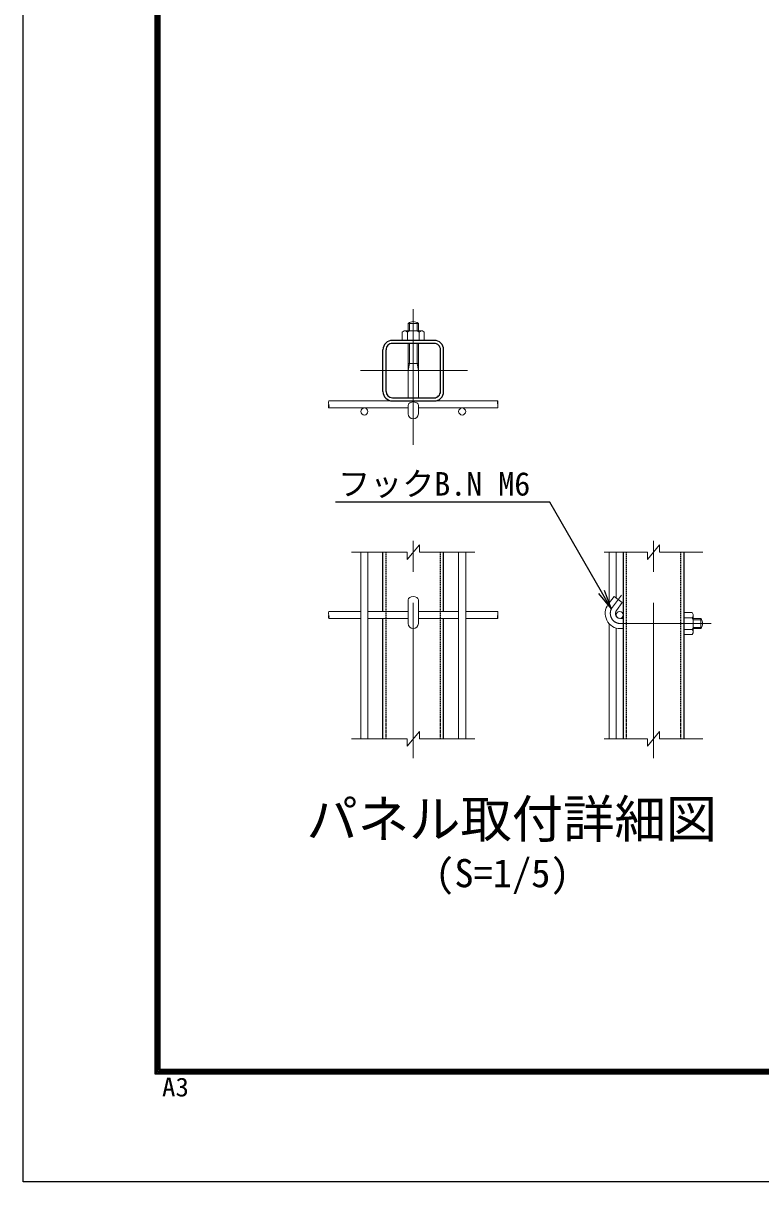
# Model space of a CAD drawing. Units: millimetres, scale not verified, with parts at other scales. Extents: x -4200 to 4200, y -2970 to 2970.
# Drawn here: x -4200 to -2691, y -2970 to -599 of the extents above; entities that cross this region are included whole.
import ezdxf
from ezdxf.enums import TextEntityAlignment as Align

# ---------------------------------------------------------------- set-up
doc = ezdxf.new("R2010")
doc.units = ezdxf.units.MM
doc.header["$LTSCALE"] = 10
doc.linetypes.add('USER1', pattern=[50.8, 31.75, -6.35, 6.35, -6.35])
doc.linetypes.add('USER2', pattern=[0.375, 0.25, -0.125])
for name, color, linetype, lineweight in [('0-0_D-TTL-TXT', 7, 'Continuous', 25), ('0-1_D-STR-DIM', 7, 'Continuous', 13), ('0-2_D-STR3', 3, 'Continuous', 13), ('0-3_D-BMK', 2, 'USER1', 13), ('0-4_D-STR1', 1, 'Continuous', 25), ('0-5_D-STR2', 7, 'Continuous', 13), ('0-8_D-STR-TXT', 7, 'Continuous', 25), ('0-C_D-TTL', 7, 'Continuous', 25)]:
    doc.layers.add(name, color=color, linetype=linetype, lineweight=lineweight)
doc.styles.add('ＭＳ ゴシック', font='')
doc.styles.get('ＭＳ ゴシック').set_extended_font_data('MS Gothic')

# ---------------------------------------------------------------- blocks, each defined once
blk = doc.blocks.new('MLeader1')
at = {"layer": '0-8_D-STR-TXT'}
blk.add_line((-3011.23, -1759.28), (-2997.01, -1797.26), dxfattribs=at)
for points in [[(-3017.01, -1762.62), (-3122.76, -1579.45), (-3553.48, -1579.45), (-3560.68, -1579.45)], [(-3022.78, -1765.95), (-2997.01, -1797.26), (-3017.01, -1762.62)]]:
    blk.add_lwpolyline(points, dxfattribs=at)

msp = doc.modelspace()

# ---------------------------------------------------------------- linework, layer by layer
at = {"layer": '0-1_D-STR-DIM'}
for p, q in [((-3414.4, -1681.76), (-3528.02, -1681.76)), ((-3414.4, -1696.76), (-3389.4, -1666.76)), ((-3414.4, -1696.76), (-3414.4, -1681.76)), ((-3389.4, -1681.76), (-3389.4, -1666.76)), ((-3275.79, -1681.76), (-3389.4, -1681.76)), ((-2923.02, -1681.76), (-3011.33, -1681.76)), ((-2923.02, -1696.76), (-2898.02, -1666.76)), ((-2923.02, -1696.76), (-2923.02, -1681.76)), ((-2898.02, -1681.76), (-2898.02, -1666.76)), ((-2809.71, -1681.76), (-2898.02, -1681.76)), ((-3414.4, -2078.25), (-3389.4, -2048.25)), ((-3389.4, -2063.25), (-3389.4, -2048.25)), ((-2923.02, -2078.25), (-2898.02, -2048.25)), ((-2898.02, -2063.25), (-2898.02, -2048.25)), ((-3414.4, -2063.25), (-3528.02, -2063.25)), ((-3414.4, -2078.25), (-3414.4, -2063.25)), ((-3275.79, -2063.25), (-3389.4, -2063.25)), ((-2923.02, -2063.25), (-3011.33, -2063.25)), ((-2923.02, -2078.25), (-2923.02, -2063.25)), ((-2809.71, -2063.25), (-2898.02, -2063.25))]:
    msp.add_line(p, q, dxfattribs=at)
at = {"layer": '0-2_D-STR3'}
for p, q in [((-3420.56, -1228.77), (-3424.46, -1231.02)), ((-3424.46, -1231.02), (-3424.46, -1248.05)), ((-3383.24, -1228.77), (-3420.56, -1228.77)), ((-3417.8, -1228.77), (-3413.9, -1231.02)), ((-3410, -1228.77), (-3413.9, -1231.02)), ((-3413.9, -1231.02), (-3413.9, -1248.05)), ((-3412.3, -1213.49), (-3391.5, -1213.49)), ((-3412.3, -1228.77), (-3412.3, -1213.49)), ((-3409.9, -1228.77), (-3409.9, -1211.79)), ((-3393.9, -1228.77), (-3393.9, -1211.79)), ((-3393.8, -1228.77), (-3389.9, -1231.02)), ((-3391.5, -1228.77), (-3391.5, -1213.49)), ((-3386, -1228.77), (-3389.9, -1231.02)), ((-3389.9, -1231.02), (-3389.9, -1248.05)), ((-3383.24, -1228.77), (-3379.34, -1231.02)), ((-3379.34, -1231.02), (-3379.34, -1248.05)), ((-3379.34, -1248.05), (-3424.46, -1248.05)), ((-3412.3, -1365.65), (-3412.3, -1254.45)), ((-3409.9, -1254.45), (-3409.9, -1295.65)), ((-3393.9, -1254.45), (-3393.9, -1295.65)), ((-3391.5, -1365.65), (-3391.5, -1254.45)), ((-3409.9, -1295.65), (-3412.3, -1310.05)), ((-3412.3, -1295.65), (-3391.5, -1295.65)), ((-3393.9, -1295.65), (-3391.5, -1310.05)), ((-3412.3, -1380.75), (-3412.3, -1398.45)), ((-3391.5, -1380.75), (-3391.5, -1398.45)), ((-3003.04, -1788.08), (-2991.13, -1772.28)), ((-2974.52, -1784.79), (-2991.13, -1772.28)), ((-3412.3, -1778.97), (-3412.3, -1827.65)), ((-3391.5, -1827.65), (-3391.5, -1778.97)), ((-2986.43, -1800.59), (-2974.52, -1784.79)), ((-2978.12, -1817.25), (-2972.52, -1817.25)), ((-2848.52, -1805.09), (-2848.52, -1852.61)), ((-2831.49, -1805.09), (-2848.52, -1805.09)), ((-2831.49, -1815.65), (-2848.52, -1815.65)), ((-2829.24, -1811.75), (-2831.49, -1815.65)), ((-2829.24, -1819.55), (-2831.49, -1815.65)), ((-2830.57, -1817.25), (-2813.96, -1817.25)), ((-2829.24, -1819.65), (-2812.27, -1819.65)), ((-2813.96, -1817.25), (-2813.96, -1838.05)), ((-2978.12, -1838.05), (-2972.52, -1838.05)), ((-2831.49, -1839.65), (-2848.52, -1839.65)), ((-2829.24, -1835.75), (-2831.49, -1839.65)), ((-2829.24, -1843.55), (-2831.49, -1839.65)), ((-2829.24, -1846.31), (-2831.49, -1850.21)), ((-2829.24, -1835.65), (-2812.27, -1835.65)), ((-2829.24, -1838.05), (-2813.96, -1838.05)), ((-2831.49, -1850.21), (-2848.52, -1850.21))]:
    msp.add_line(p, q, dxfattribs=at)
msp.add_lwpolyline([(-2829.24, -1846.31), (-2829.24, -1808.99), (-2831.49, -1805.09)], dxfattribs=at)
for centre, radius, start, end in [((-3401.9, -1225.65), 16, 49.4584, 130.5416), ((-3401.9, -1398.45), 10.4, 180, 0), ((-2978.12, -1806.85), 31.2, 143, 270), ((-2978.12, -1806.85), 10.4, 143, 270), ((-2826.12, -1827.65), 16, 319.4584, 40.5416), ((-3401.9, -1827.65), 10.4, 180, 0)]:
    msp.add_arc(centre, radius, start, end, dxfattribs=at)
for centre, major_axis, start_param, end_param in [((-3401.9, -1380.81), (10.4, 0), 0, 3.1415927), ((-3401.9, -1779.04), (-10.4, 0), 3.1415927, 6.2831853)]:
    msp.add_ellipse(centre, major_axis=major_axis, ratio=0.649974, start_param=start_param, end_param=end_param, dxfattribs=at)
at = {"layer": '0-3_D-BMK'}
for p, q in [((-3401.9, -1461.75), (-3401.9, -1184.23)), ((-3510.14, -1310.05), (-3291.3, -1310.05)), ((-3401.9, -2102.84), (-3401.9, -1637.26)), ((-2910.52, -2102.84), (-2910.52, -1637.26)), ((-2994.73, -1794.33), (-2975.8, -1769.2)), ((-2978.12, -1827.65), (-2792.4, -1827.65))]:
    msp.add_line(p, q, dxfattribs=at)
msp.add_arc((-2978.12, -1806.85), 20.8, 143, 270, dxfattribs=at)
at = {"layer": '0-4_D-STR1'}
for p, q in [((-3359.1, -1248.05), (-3444.7, -1248.05)), ((-3359.1, -1254.45), (-3444.7, -1254.45)), ((-3463.9, -1352.85), (-3463.9, -1267.25)), ((-3457.5, -1352.85), (-3457.5, -1267.25)), ((-3346.3, -1352.85), (-3346.3, -1267.25)), ((-3339.9, -1352.85), (-3339.9, -1267.25)), ((-3444.7, -1365.65), (-3359.1, -1365.65)), ((-3444.7, -1372.05), (-3359.1, -1372.05)), ((-3463.9, -1802.85), (-3463.9, -1681.76)), ((-3339.9, -1802.85), (-3339.9, -1681.76)), ((-2972.52, -1681.76), (-2972.52, -2063.25)), ((-2848.52, -1681.76), (-2848.52, -2063.25)), ((-3463.9, -2063.25), (-3463.9, -1817.25)), ((-3339.9, -2063.25), (-3339.9, -1817.25))]:
    msp.add_line(p, q, dxfattribs=at)
at = {"layer": '0-4_D-STR1', "linetype": 'USER2'}
for p, q in [((-3457.5, -2063.25), (-3457.5, -1681.76)), ((-3346.3, -2063.25), (-3346.3, -1681.76)), ((-2966.12, -2063.25), (-2966.12, -1681.76)), ((-2854.92, -2063.25), (-2854.92, -1681.76))]:
    msp.add_line(p, q, dxfattribs=at)
at = {"layer": '0-4_D-STR1'}
for centre, radius, start, end in [((-3444.7, -1267.25), 19.2, 90, 180.00001), ((-3444.7, -1267.25), 12.8, 90, 180.00001), ((-3359.1, -1267.25), 19.2, 0.00001, 90.00002), ((-3359.1, -1267.25), 12.8, 0.00001, 90.00002), ((-3444.7, -1352.85), 19.2, 180.00001, 270), ((-3444.7, -1352.85), 12.8, 180.00001, 270), ((-3359.1, -1352.85), 19.2, 270, 0.00001), ((-3359.1, -1352.85), 12.8, 270, 0.00001)]:
    msp.add_arc(centre, radius, start, end, dxfattribs=at)
at = {"layer": '0-5_D-STR2'}
for p, q in [((-3574.66, -1372.05), (-3413.9, -1372.05)), ((-3229.13, -1372.05), (-3389.9, -1372.05)), ((-3574.66, -1386.45), (-3412.3, -1386.45)), ((-3229.14, -1386.45), (-3391.5, -1386.45)), ((-3509.1, -1681.76), (-3509.1, -2063.25)), ((-3494.7, -1681.76), (-3494.7, -2063.25)), ((-3309.1, -1681.76), (-3309.1, -2063.25)), ((-3294.7, -1681.76), (-3294.7, -2063.25)), ((-3001.32, -1785.8), (-3001.32, -1681.76)), ((-2986.92, -1775.45), (-2986.92, -1681.76)), ((-3509.1, -1802.85), (-3574.66, -1802.85)), ((-3509.1, -1817.25), (-3574.66, -1817.25)), ((-3412.3, -1802.85), (-3494.7, -1802.85)), ((-3412.3, -1817.25), (-3494.7, -1817.25)), ((-3391.5, -1802.85), (-3309.1, -1802.85)), ((-3391.5, -1817.25), (-3309.1, -1817.25)), ((-3294.7, -1802.85), (-3229.14, -1802.85)), ((-3294.7, -1817.25), (-3229.14, -1817.25)), ((-3001.32, -2063.25), (-3001.32, -1827.71)), ((-2986.92, -2063.25), (-2986.92, -1836.78))]:
    msp.add_line(p, q, dxfattribs=at)
for centre in [(-3501.9, -1393.65), (-3301.9, -1393.65), (-2979.72, -1810.05)]:
    msp.add_circle(centre, 7.2, dxfattribs=at)
for centre, major_axis, start_param, end_param in [((-3574.66, -1375.65), (0, -3.6), 3.1414937, 6.283185), ((-3229.14, -1382.85), (0, 3.6), 3.1414937, 6.283185), ((-3574.66, -1806.45), (0, -3.6), 3.1414937, 6.283185), ((-3229.14, -1806.45), (0, -3.6), 0.0000003, 3.1416916)]:
    msp.add_ellipse(centre, major_axis=major_axis, ratio=0.114898, start_param=start_param, end_param=end_param, dxfattribs=at)
for centre, major_axis in [((-3229.14, -1375.65), (0, 3.6)), ((-3574.67, -1382.85), (0, -3.6)), ((-3574.66, -1813.65), (0, -3.6)), ((-3229.14, -1813.65), (0, 3.6))]:
    msp.add_ellipse(centre, major_axis=major_axis, ratio=0.114898, dxfattribs=at)
at = {"layer": '0-C_D-TTL', "color": 2}
msp.add_lwpolyline([(-4199.74, 2970), (4200.26, 2970), (4200.26, -2970), (-4199.74, -2970)], close=True, dxfattribs=at)
at = {"layer": '0-C_D-TTL'}
for points in [[(-3929.74, 2750), (3930.26, 2750), (3930.26, -2750), (-3929.74, -2750)], [(-3927.24, 2747.5), (3927.76, 2747.5), (3927.76, -2747.5), (-3927.24, -2747.5)], [(-3924.74, 2745), (3925.26, 2745), (3925.26, -2745), (-3924.74, -2745)], [(-3922.24, 2742.5), (3922.76, 2742.5), (3922.76, -2742.5), (-3922.24, -2742.5)], [(-3919.74, 2740), (3920.26, 2740), (3920.26, -2740), (-3919.74, -2740)]]:
    msp.add_lwpolyline(points, close=True, dxfattribs=at)

# ---------------------------------------------------------------- block references
at = {"layer": '0-8_D-STR-TXT'}
msp.add_blockref('MLeader1', (0, 0), dxfattribs=at)

# ---------------------------------------------------------------- texts
at = {"layer": '0-0_D-TTL-TXT', "style": 'ＭＳ ゴシック'}
for s, height, p in [('パネル取付詳細図', 76.98, (-3620.47, -2289.03)), ('(S=1/5)', 57.7, (-3357.01, -2384.47))]:
    msp.add_text(s, height=height, dxfattribs=at).set_placement(p, align=Align.BOTTOM_LEFT)
at = {"layer": '0-8_D-STR-TXT', "style": 'ＭＳ ゴシック'}
msp.add_text('フックB.N M6', height=48.09, dxfattribs=at).set_placement((-3555.64, -1580.17), align=Align.BOTTOM_LEFT)
at = {"layer": '0-C_D-TTL', "style": 'ＭＳ ゴシック', "width": 1.05}
msp.add_text('A3', height=38.49, dxfattribs=at).set_placement((-3915.83, -2806.81), align=Align.BOTTOM_LEFT)

doc.saveas('drawing.dxf')
